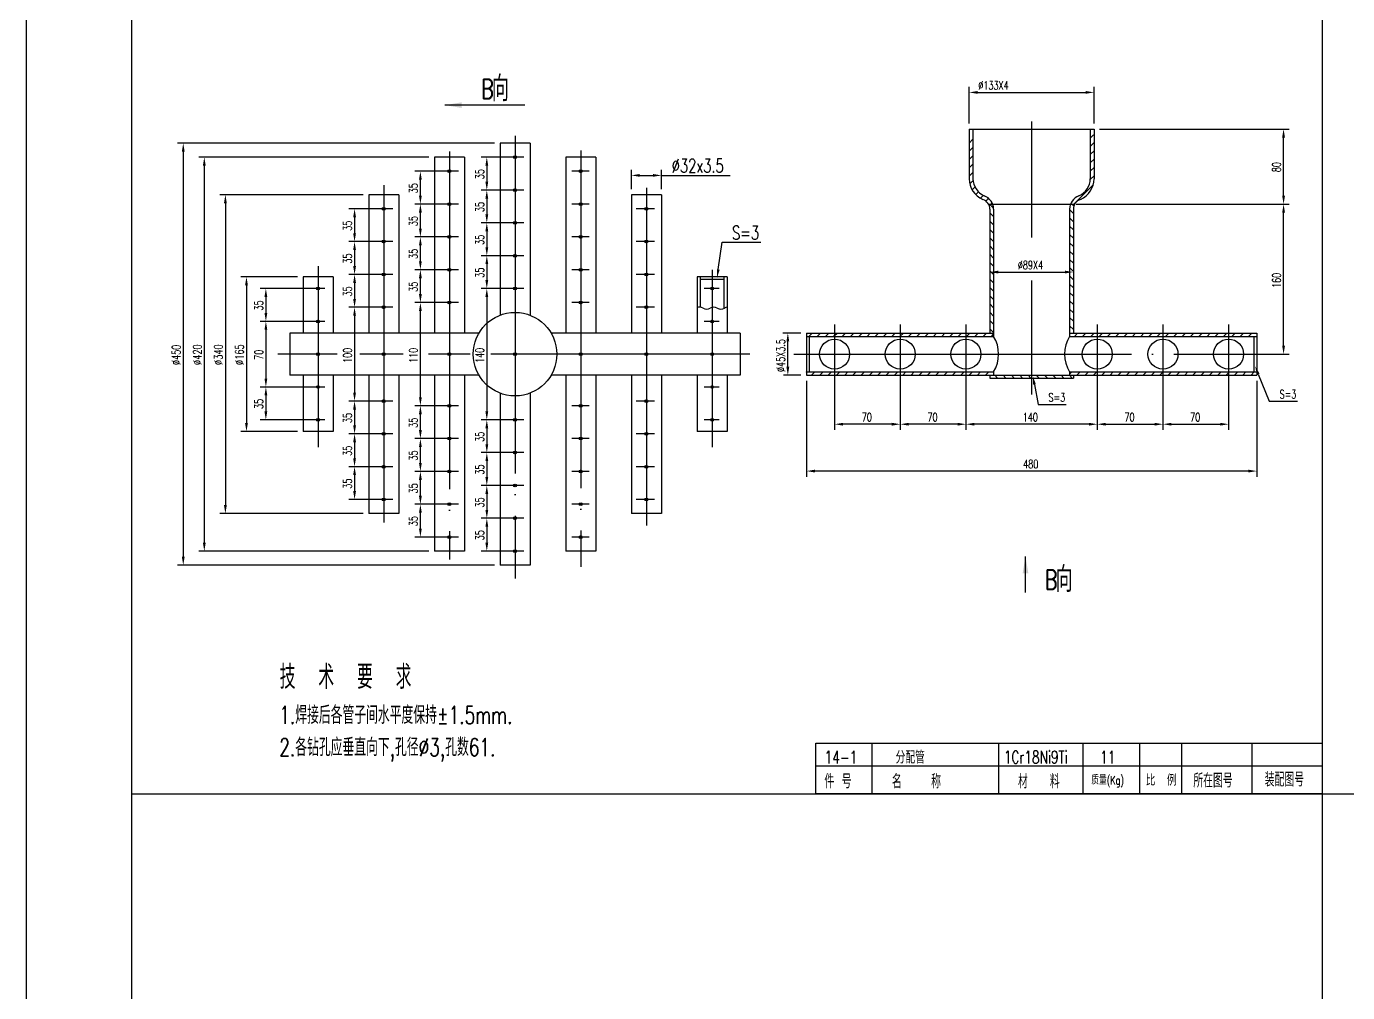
# Model space of a CAD drawing. Extents: x 20656 to 35402, y 221 to 10388.
# Drawn here: x 28274 to 32029, y 3398 to 6146 of the extents above; entities that cross this region are included whole.
import ezdxf
from ezdxf.enums import TextEntityAlignment as Align

# ---------------------------------------------------------------- set-up
doc = ezdxf.new("R2010")
doc.units = 0
doc.header["$LTSCALE"] = 12
doc.linetypes.add('DASHDOT-L', pattern=[90, 80, -5, 0, -5])
doc.layers.get('0').update_dxf_attribs({"linetype": 'CONTINUOUS'})
for name, color, linetype in [('粗实线', 4, 'CONTINUOUS'), ('细实线', 7, 'CONTINUOUS'), ('长点划线', 1, 'DASHDOT-L')]:
    doc.layers.add(name, color=color, linetype=linetype)
doc.styles.add('HZ', font='romans.shx', dxfattribs={"width": 0.7, "height": 48, "bigfont": 'HLFSD.shx'})
doc.styles.add('ROMANS', font='ROMANS', dxfattribs={"width": 0.7, "height": 6})

msp = doc.modelspace()

# ---------------------------------------------------------------- linework, layer by layer
for p, q in [((31957.8, 281.3), (31957.8, 7645.6)), ((28573.8, 3963.3), (35341.8, 3963.3))]:
    msp.add_line(p, q)
at = {"color": 7, "linetype": 'Continuous'}
for p, q in [((30953.6, 5869.7), (30953.6, 5974)), ((31308.3, 5869.7), (31308.3, 5974)), ((30977.6, 5958), (31284.3, 5958)), ((29690.1, 5921.8), (29462.8, 5921.8)), ((31324.3, 5853.7), (31863.1, 5853.7)), ((31847.1, 5664.3), (31847.1, 5829.7)), ((29604, 5813.7), (28703.5, 5813.7)), ((28719.5, 5789.7), (28719.5, 4637.7)), ((29417.3, 5773.7), (28763.4, 5773.7)), ((28779.4, 5749.7), (28779.4, 4677.7)), ((29646.7, 5773.7), (29566.4, 5773.7)), ((29582.4, 5749.7), (29582.4, 5704.3)), ((29460, 5733.7), (29377.6, 5733.7)), ((29393.6, 5664.3), (29393.6, 5709.7)), ((29993.3, 5683), (29993.3, 5738)), ((30017.3, 5722), (30054.7, 5722)), ((30078.7, 5683), (30078.7, 5738)), ((30078.7, 5722), (30273.9, 5722)), ((29646.7, 5680.3), (29566.4, 5680.3)), ((29230.7, 5667), (28823.3, 5667)), ((28839.3, 5643), (28839.3, 4784.3)), ((29460, 5640.3), (29377.6, 5640.3)), ((29582.4, 5656.3), (29582.4, 5611)), ((31257.6, 5640.3), (31863.1, 5640.3)), ((31269.3, 5640.3), (31863.1, 5640.3)), ((29269.3, 5627), (29190.5, 5627)), ((29206.5, 5603), (29206.5, 5557.7)), ((29393.6, 5571), (29393.6, 5616.3)), ((31847.1, 5237.7), (31847.1, 5616.3)), ((29646.7, 5587), (29566.4, 5587)), ((29582.4, 5563), (29582.4, 5517.7)), ((29273.3, 5533.7), (29190.5, 5533.7)), ((29460, 5547), (29377.6, 5547)), ((29393.6, 5477.7), (29393.6, 5523)), ((30240.3, 5454.3), (30251.5, 5531.7)), ((30251.5, 5531.7), (30361.1, 5531.7)), ((29206.5, 5509.7), (29206.5, 5464.3)), ((29646.7, 5493.7), (29566.4, 5493.7)), ((29646.7, 5493.7), (29566.4, 5493.7)), ((29460, 5453.7), (29377.6, 5453.7)), ((29582.4, 5469.7), (29582.4, 5424.3)), ((31036.3, 5447.1), (31225.6, 5447.1)), ((29044, 5433.7), (28883.3, 5433.7)), ((28899.3, 5409.7), (28899.3, 5017.7)), ((29273.3, 5440.3), (29190.5, 5440.3)), ((29206.5, 5416.3), (29206.5, 5371)), ((29393.6, 5384.3), (29393.6, 5429.7)), ((29082.7, 5400.3), (28938.4, 5400.3)), ((28954.4, 5376.3), (28954.4, 5331)), ((29646.7, 5400.3), (29566.4, 5400.3)), ((29582.4, 5376.3), (29582.4, 5051)), ((29273.3, 5347), (29190.5, 5347)), ((29460, 5360.3), (29377.6, 5360.3)), ((29393.6, 5091), (29393.6, 5336.3)), ((29086.7, 5307), (28938.4, 5307)), ((29206.5, 5323), (29206.5, 5104.3)), ((28954.4, 5283), (28954.4, 5144.3)), ((30474.9, 5273.7), (30423.7, 5273.7)), ((30438, 5177.7), (30438, 5249.7)), ((30570.9, 5197.7), (30570.9, 4998.5)), ((30757.6, 5197.7), (30757.6, 4998.5)), ((30757.6, 5197.7), (30757.6, 4998.5)), ((30944.3, 5197.7), (30944.3, 4998.5)), ((30944.3, 5197.7), (30944.3, 4998.5)), ((31317.6, 5197.7), (31317.6, 4998.5)), ((31317.6, 5197.7), (31317.6, 4998.5)), ((31504.3, 5197.7), (31504.3, 4998.5)), ((31504.3, 5197.7), (31504.3, 4998.5)), ((31690.9, 5197.7), (31690.9, 4998.5)), ((31786.9, 5213.7), (31863.1, 5213.7)), ((30474.9, 5153.7), (30426, 5153.7)), ((31775.1, 5157), (31806.3, 5079.8)), ((29086.7, 5120.3), (28938.4, 5120.3)), ((30490.9, 5137.7), (30490.9, 4865.2)), ((31138.8, 5127.8), (31149.4, 5070.7)), ((31770.9, 5137.7), (31770.9, 4865.2)), ((28954.4, 5096.3), (28954.4, 5051)), ((29273.3, 5080.3), (29190.5, 5080.3)), ((31149.4, 5070.7), (31229.4, 5070.7)), ((31806.3, 5079.8), (31886.3, 5079.8)), ((29206.5, 5056.3), (29206.5, 5011)), ((29460, 5067), (29377.6, 5067)), ((29460, 5067), (29377.6, 5067)), ((29393.6, 4997.7), (29393.6, 5043)), ((29086.7, 5027), (28938.4, 5027)), ((29646.7, 5027), (29566.4, 5027)), ((29582.4, 5003), (29582.4, 4957.7)), ((30733.6, 5014.5), (30594.9, 5014.5)), ((30920.3, 5014.5), (30781.6, 5014.5)), ((31293.6, 5014.5), (30968.3, 5014.5)), ((31341.6, 5014.5), (31480.3, 5014.5)), ((31528.3, 5014.5), (31666.9, 5014.5)), ((29044, 4993.7), (28883.3, 4993.7)), ((29273.3, 4987), (29190.5, 4987)), ((29206.5, 4963), (29206.5, 4917.7)), ((29460, 4973.7), (29377.6, 4973.7)), ((29460, 4973.7), (29377.6, 4973.7)), ((29393.6, 4904.3), (29393.6, 4949.7)), ((29646.7, 4933.7), (29566.4, 4933.7)), ((29273.3, 4893.7), (29190.5, 4893.7)), ((29582.4, 4909.7), (29582.4, 4864.3)), ((29206.5, 4869.7), (29206.5, 4824.3)), ((29460, 4880.3), (29377.6, 4880.3)), ((29460, 4880.3), (29377.6, 4880.3)), ((29393.6, 4811), (29393.6, 4856.3)), ((31746.9, 4881.2), (30514.9, 4881.2)), ((29646.7, 4840.3), (29566.4, 4840.3)), ((29582.4, 4816.3), (29582.4, 4771)), ((29273.3, 4800.3), (29190.5, 4800.3)), ((29460, 4787), (29377.6, 4787)), ((29460, 4787), (29377.6, 4787)), ((29230.7, 4760.3), (28823.3, 4760.3)), ((29393.6, 4717.7), (29393.6, 4763)), ((29646.7, 4747), (29566.4, 4747)), ((29582.4, 4723), (29582.4, 4677.7)), ((29460, 4693.7), (29377.6, 4693.7)), ((29417.3, 4653.7), (28763.4, 4653.7)), ((29646.7, 4653.7), (29566.4, 4653.7)), ((31113.6, 4536), (31113.6, 4638.6)), ((29604, 4613.7), (28703.5, 4613.7)), ((30517.8, 4107.3), (31957.8, 4107.3))]:
    msp.add_line(p, q, dxfattribs=at)
at = {"color": 7}
for p, q in [((30953.6, 5837.7), (30953.6, 5837.7)), ((30953.6, 5814.1), (30964.3, 5824.8)), ((31297.6, 5828.1), (31307.2, 5837.7)), ((30953.6, 5790.5), (30964.3, 5801.2)), ((31297.6, 5804.5), (31308.3, 5815.2)), ((31297.6, 5781), (31308.3, 5791.6)), ((30953.6, 5766.9), (30964.3, 5777.6)), ((30953.6, 5743.4), (30964.3, 5754)), ((31297.6, 5757.4), (31308.3, 5768.1)), ((30953.6, 5719.8), (30964.3, 5730.5)), ((31297.6, 5733.8), (31308.3, 5744.5)), ((31297.6, 5710.2), (31308.3, 5720.9)), ((30955.3, 5697.9), (30964.6, 5707.2)), ((30962, 5681), (30969.8, 5688.9)), ((30972.1, 5667.6), (30979.7, 5675.1)), ((31251.3, 5640.3), (31305.8, 5694.8)), ((30985.4, 5657.3), (30993.3, 5665.2)), ((31000.9, 5649.2), (31008.5, 5656.8)), ((31022.9, 5628.6), (31011.1, 5640.3)), ((31015.6, 5640.3), (31018.9, 5643.6)), ((31251.3, 5635.9), (31246.8, 5640.3)), ((31022.9, 5605), (31012.3, 5615.6)), ((31249.6, 5614), (31238.9, 5624.7)), ((31249.6, 5590.4), (31238.9, 5601.1)), ((31022.9, 5581.4), (31012.3, 5592.1)), ((31022.9, 5557.8), (31012.3, 5568.5)), ((31249.6, 5566.9), (31238.9, 5577.5)), ((31022.9, 5534.3), (31012.3, 5544.9)), ((31022.9, 5510.7), (31012.3, 5521.4)), ((31249.6, 5543.3), (31238.9, 5554)), ((31249.6, 5519.7), (31238.9, 5530.4)), ((31022.9, 5487.1), (31012.3, 5497.8)), ((31249.6, 5496.2), (31238.9, 5506.8)), ((31249.6, 5472.6), (31238.9, 5483.3)), ((31022.9, 5463.5), (31012.3, 5474.2)), ((31022.9, 5440), (31012.3, 5450.6)), ((31249.6, 5449), (31238.9, 5459.7)), ((31022.9, 5416.4), (31012.3, 5427.1)), ((31249.6, 5425.4), (31238.9, 5436.1)), ((31249.6, 5401.9), (31238.9, 5412.5)), ((31022.9, 5392.8), (31012.3, 5403.5)), ((31022.9, 5369.3), (31012.3, 5379.9)), ((31249.6, 5378.3), (31238.9, 5389)), ((31022.9, 5345.7), (31012.3, 5356.4)), ((31022.9, 5322.1), (31012.3, 5332.8)), ((31249.6, 5354.7), (31238.9, 5365.4)), ((31249.6, 5331.2), (31238.9, 5341.8)), ((31022.9, 5298.6), (31012.3, 5309.2)), ((31249.6, 5307.6), (31238.9, 5318.3)), ((30498.1, 5264.3), (30507.5, 5273.7)), ((30521.7, 5264.3), (30531.1, 5273.7)), ((30545.3, 5264.3), (30554.6, 5273.7)), ((30568.9, 5264.3), (30570.9, 5266.4)), ((30570.9, 5266.4), (30578.2, 5273.7)), ((30592.4, 5264.3), (30601.8, 5273.7)), ((30616, 5264.3), (30625.3, 5273.7)), ((30639.6, 5264.3), (30648.9, 5273.7)), ((30663.1, 5264.3), (30672.5, 5273.7)), ((30686.7, 5264.3), (30696, 5273.7)), ((30710.3, 5264.3), (30719.6, 5273.7)), ((30733.9, 5264.3), (30743.2, 5273.7)), ((30757.4, 5264.3), (30757.6, 5264.5)), ((30757.6, 5264.5), (30766.8, 5273.7)), ((30781, 5264.3), (30790.3, 5273.7)), ((30804.6, 5264.3), (30813.9, 5273.7)), ((30828.1, 5264.3), (30837.5, 5273.7)), ((30851.7, 5264.3), (30861, 5273.7)), ((30875.3, 5264.3), (30884.6, 5273.7)), ((30898.8, 5264.3), (30908.2, 5273.7)), ((30922.4, 5264.3), (30931.7, 5273.7)), ((30946, 5264.3), (30955.3, 5273.7)), ((30969.6, 5264.3), (30978.9, 5273.7)), ((30993.1, 5264.3), (31002.5, 5273.7)), ((31022.9, 5275), (31012.3, 5285.7)), ((31016.7, 5264.3), (31022.9, 5270.6)), ((31249.6, 5284), (31238.9, 5294.7)), ((31252.4, 5264.3), (31261.7, 5273.7)), ((31276, 5264.3), (31285.3, 5273.7)), ((31299.5, 5264.3), (31308.9, 5273.7)), ((31323.1, 5264.3), (31332.4, 5273.7)), ((31346.7, 5264.3), (31356, 5273.7)), ((31370.2, 5264.3), (31379.6, 5273.7)), ((31393.8, 5264.3), (31403.2, 5273.7)), ((31417.4, 5264.3), (31426.7, 5273.7)), ((31441, 5264.3), (31450.3, 5273.7)), ((31464.5, 5264.3), (31473.9, 5273.7)), ((31488.1, 5264.3), (31497.4, 5273.7)), ((31511.7, 5264.3), (31521, 5273.7)), ((31535.2, 5264.3), (31544.6, 5273.7)), ((31558.8, 5264.3), (31568.1, 5273.7)), ((31582.4, 5264.3), (31591.7, 5273.7)), ((31606, 5264.3), (31615.3, 5273.7)), ((31629.5, 5264.3), (31638.9, 5273.7)), ((31653.1, 5264.3), (31662.4, 5273.7)), ((31676.7, 5264.3), (31686, 5273.7)), ((31700.2, 5264.3), (31709.6, 5273.7)), ((31723.8, 5264.3), (31733.1, 5273.7)), ((31747.4, 5264.3), (31756.7, 5273.7)), ((31770.9, 5264.3), (31770.9, 5264.3)), ((30490.9, 5162.9), (30491.1, 5163)), ((30505.3, 5153.7), (30514.7, 5163)), ((30528.9, 5153.7), (30538.2, 5163)), ((30552.5, 5153.7), (30561.8, 5163)), ((30576, 5153.7), (30585.4, 5163)), ((30599.6, 5153.7), (30608.9, 5163)), ((30623.2, 5153.7), (30632.5, 5163)), ((30646.8, 5153.7), (30656.1, 5163)), ((30670.3, 5153.7), (30679.7, 5163)), ((30693.9, 5153.7), (30703.2, 5163)), ((30717.5, 5153.7), (30726.8, 5163)), ((30741, 5153.7), (30750.4, 5163)), ((30764.6, 5153.7), (30773.9, 5163)), ((30788.2, 5153.7), (30797.5, 5163)), ((30811.7, 5153.7), (30821.1, 5163)), ((30835.3, 5153.7), (30844.7, 5163)), ((30858.9, 5153.7), (30868.2, 5163)), ((30882.5, 5153.7), (30891.8, 5163)), ((30906, 5153.7), (30915.4, 5163)), ((30929.6, 5153.7), (30938.9, 5163)), ((30953.2, 5153.7), (30962.5, 5163)), ((30976.7, 5153.7), (30986.1, 5163)), ((31000.3, 5153.7), (31009.6, 5163)), ((31034.4, 5145.7), (31026.4, 5153.7)), ((31058, 5145.7), (31050, 5153.7)), ((31081.5, 5145.7), (31073.5, 5153.7)), ((31105.1, 5145.7), (31097.1, 5153.7)), ((31128.7, 5145.7), (31120.7, 5153.7)), ((31152.3, 5145.7), (31144.3, 5153.7)), ((31175.8, 5145.7), (31167.8, 5153.7)), ((31199.4, 5145.7), (31191.4, 5153.7)), ((31223, 5145.7), (31215, 5153.7)), ((31246.5, 5145.7), (31238.5, 5153.7)), ((31238.9, 5156.6), (31245.3, 5163)), ((31259.6, 5153.7), (31268.9, 5163)), ((31283.2, 5153.7), (31292.5, 5163)), ((31306.7, 5153.7), (31316.1, 5163)), ((31330.3, 5153.7), (31339.6, 5163)), ((31353.9, 5153.7), (31363.2, 5163)), ((31377.4, 5153.7), (31386.8, 5163)), ((31401, 5153.7), (31410.3, 5163)), ((31424.6, 5153.7), (31433.9, 5163)), ((31448.1, 5153.7), (31457.5, 5163)), ((31471.7, 5153.7), (31481, 5163)), ((31495.3, 5153.7), (31504.3, 5162.7)), ((31504.3, 5162.7), (31504.6, 5163)), ((31518.9, 5153.7), (31528.2, 5163)), ((31542.4, 5153.7), (31551.8, 5163)), ((31566, 5153.7), (31575.3, 5163)), ((31589.6, 5153.7), (31598.9, 5163)), ((31613.1, 5153.7), (31622.5, 5163)), ((31636.7, 5153.7), (31646, 5163)), ((31660.3, 5153.7), (31669.6, 5163)), ((31683.8, 5153.7), (31690.9, 5160.8)), ((31690.9, 5160.8), (31693.2, 5163)), ((31707.4, 5153.7), (31716.7, 5163)), ((31731, 5153.7), (31740.3, 5163)), ((31754.6, 5153.7), (31763.9, 5163))]:
    msp.add_line(p, q, dxfattribs=at)
at = {"color": 4, "linetype": 'Continuous'}
for p, q in [((30517.8, 3963.3), (30517.8, 4107.3)), ((30677.8, 3963.3), (30677.8, 4107.3)), ((31037.8, 3963.3), (31037.8, 4107.3)), ((31277.8, 3963.3), (31277.8, 4107.3)), ((31277.8, 3963.3), (31277.8, 4107.3)), ((31437.8, 4107.3), (31437.8, 3963.3)), ((31437.8, 4107.3), (31437.8, 3963.3)), ((31557.8, 3963.3), (31557.8, 4107.3)), ((31557.8, 3963.3), (31557.8, 4107.3)), ((31757.8, 3963.3), (31757.8, 4107.3)), ((31757.8, 3963.3), (31757.8, 4107.3))]:
    msp.add_line(p, q, dxfattribs=at)
at = {"color": 7, "linetype": 'Continuous'}
for points in [[(30977.6, 5962), (30977.6, 5954), (30953.6, 5958)], [(31284.3, 5962), (31284.3, 5954), (31308.3, 5958)], [(29462.8, 5921.8), (29510.8, 5913.8), (29510.8, 5929.8)], [(31843.1, 5829.7), (31851.1, 5829.7), (31847.1, 5853.7)], [(28715.5, 5789.7), (28723.5, 5789.7), (28719.5, 5813.7)], [(28775.4, 5749.7), (28783.4, 5749.7), (28779.4, 5773.7)], [(29578.4, 5749.7), (29586.4, 5749.7), (29582.4, 5773.7)], [(29389.6, 5709.7), (29397.6, 5709.7), (29393.6, 5733.7)], [(30017.3, 5726), (30017.3, 5718), (29993.3, 5722)], [(30054.7, 5726), (30054.7, 5718), (30078.7, 5722)], [(29578.4, 5704.3), (29586.4, 5704.3), (29582.4, 5680.3)], [(29578.4, 5656.3), (29586.4, 5656.3), (29582.4, 5680.3)], [(28835.3, 5643), (28843.3, 5643), (28839.3, 5667)], [(29389.6, 5664.3), (29397.6, 5664.3), (29393.6, 5640.3)], [(29389.6, 5616.3), (29397.6, 5616.3), (29393.6, 5640.3)], [(31843.1, 5664.3), (31851.1, 5664.3), (31847.1, 5640.3)], [(31843.1, 5616.3), (31851.1, 5616.3), (31847.1, 5640.3)], [(29202.5, 5603), (29210.5, 5603), (29206.5, 5627)], [(29578.4, 5611), (29586.4, 5611), (29582.4, 5587)], [(29389.6, 5571), (29397.6, 5571), (29393.6, 5547)], [(29578.4, 5563), (29586.4, 5563), (29582.4, 5587)], [(29202.5, 5557.7), (29210.5, 5557.7), (29206.5, 5533.7)], [(29202.5, 5509.7), (29210.5, 5509.7), (29206.5, 5533.7)], [(29389.6, 5523), (29397.6, 5523), (29393.6, 5547)], [(29578.4, 5517.7), (29586.4, 5517.7), (29582.4, 5493.7)], [(29578.4, 5469.7), (29586.4, 5469.7), (29582.4, 5493.7)], [(29202.5, 5464.3), (29210.5, 5464.3), (29206.5, 5440.3)], [(29389.6, 5477.7), (29397.6, 5477.7), (29393.6, 5453.7)], [(29389.6, 5429.7), (29397.6, 5429.7), (29393.6, 5453.7)], [(30244.3, 5453.7), (30236.9, 5430.5), (30236.4, 5454.9)], [(31036.3, 5451.1), (31036.3, 5443.1), (31012.3, 5447.1)], [(31225.6, 5451.1), (31225.6, 5443.1), (31249.6, 5447.1)], [(28895.3, 5409.7), (28903.3, 5409.7), (28899.3, 5433.7)], [(29202.5, 5416.3), (29210.5, 5416.3), (29206.5, 5440.3)], [(29578.4, 5424.3), (29586.4, 5424.3), (29582.4, 5400.3)], [(28950.4, 5376.3), (28958.4, 5376.3), (28954.4, 5400.3)], [(29202.5, 5371), (29210.5, 5371), (29206.5, 5347)], [(29389.6, 5384.3), (29397.6, 5384.3), (29393.6, 5360.3)], [(29578.4, 5376.3), (29586.4, 5376.3), (29582.4, 5400.3)], [(29202.5, 5323), (29210.5, 5323), (29206.5, 5347)], [(29389.6, 5336.3), (29397.6, 5336.3), (29393.6, 5360.3)], [(28950.4, 5331), (28958.4, 5331), (28954.4, 5307)], [(28950.4, 5283), (28958.4, 5283), (28954.4, 5307)], [(30434, 5249.7), (30442, 5249.7), (30438, 5273.7)], [(31843.1, 5237.7), (31851.1, 5237.7), (31847.1, 5213.7)], [(30434, 5177.7), (30442, 5177.7), (30438, 5153.7)], [(31134.9, 5127.1), (31134.5, 5151.4), (31142.8, 5128.6)], [(31771.4, 5155.5), (31766.2, 5179.2), (31778.9, 5158.5)], [(28950.4, 5144.3), (28958.4, 5144.3), (28954.4, 5120.3)], [(28950.4, 5096.3), (28958.4, 5096.3), (28954.4, 5120.3)], [(29202.5, 5104.3), (29210.5, 5104.3), (29206.5, 5080.3)], [(29202.5, 5056.3), (29210.5, 5056.3), (29206.5, 5080.3)], [(29389.6, 5091), (29397.6, 5091), (29393.6, 5067)], [(28950.4, 5051), (28958.4, 5051), (28954.4, 5027)], [(29389.6, 5043), (29397.6, 5043), (29393.6, 5067)], [(29578.4, 5051), (29586.4, 5051), (29582.4, 5027)], [(28895.3, 5017.7), (28903.3, 5017.7), (28899.3, 4993.7)], [(29202.5, 5011), (29210.5, 5011), (29206.5, 4987)], [(29389.6, 4997.7), (29397.6, 4997.7), (29393.6, 4973.7)], [(29578.4, 5003), (29586.4, 5003), (29582.4, 5027)], [(30594.9, 5018.5), (30594.9, 5010.5), (30570.9, 5014.5)], [(30733.6, 5018.5), (30733.6, 5010.5), (30757.6, 5014.5)], [(30781.6, 5018.5), (30781.6, 5010.5), (30757.6, 5014.5)], [(30920.3, 5018.5), (30920.3, 5010.5), (30944.3, 5014.5)], [(30968.3, 5018.5), (30968.3, 5010.5), (30944.3, 5014.5)], [(31293.6, 5018.5), (31293.6, 5010.5), (31317.6, 5014.5)], [(31341.6, 5018.5), (31341.6, 5010.5), (31317.6, 5014.5)], [(31480.3, 5018.5), (31480.3, 5010.5), (31504.3, 5014.5)], [(31528.3, 5018.5), (31528.3, 5010.5), (31504.3, 5014.5)], [(31666.9, 5018.5), (31666.9, 5010.5), (31690.9, 5014.5)], [(29202.5, 4963), (29210.5, 4963), (29206.5, 4987)], [(29389.6, 4949.7), (29397.6, 4949.7), (29393.6, 4973.7)], [(29578.4, 4957.7), (29586.4, 4957.7), (29582.4, 4933.7)], [(29578.4, 4909.7), (29586.4, 4909.7), (29582.4, 4933.7)], [(29202.5, 4917.7), (29210.5, 4917.7), (29206.5, 4893.7)], [(29202.5, 4869.7), (29210.5, 4869.7), (29206.5, 4893.7)], [(29389.6, 4904.3), (29397.6, 4904.3), (29393.6, 4880.3)], [(30514.9, 4885.2), (30514.9, 4877.2), (30490.9, 4881.2)], [(31746.9, 4885.2), (31746.9, 4877.2), (31770.9, 4881.2)], [(29389.6, 4856.3), (29397.6, 4856.3), (29393.6, 4880.3)], [(29578.4, 4864.3), (29586.4, 4864.3), (29582.4, 4840.3)], [(29202.5, 4824.3), (29210.5, 4824.3), (29206.5, 4800.3)], [(29389.6, 4811), (29397.6, 4811), (29393.6, 4787)], [(29578.4, 4816.3), (29586.4, 4816.3), (29582.4, 4840.3)], [(28835.3, 4784.3), (28843.3, 4784.3), (28839.3, 4760.3)], [(29389.6, 4763), (29397.6, 4763), (29393.6, 4787)], [(29578.4, 4771), (29586.4, 4771), (29582.4, 4747)], [(29578.4, 4723), (29586.4, 4723), (29582.4, 4747)], [(29389.6, 4717.7), (29397.6, 4717.7), (29393.6, 4693.7)], [(28775.4, 4677.7), (28783.4, 4677.7), (28779.4, 4653.7)], [(29578.4, 4677.7), (29586.4, 4677.7), (29582.4, 4653.7)], [(28715.5, 4637.7), (28723.5, 4637.7), (28719.5, 4613.7)], [(31113.6, 4638.6), (31105.6, 4590.6), (31121.6, 4590.6)]]:
    msp.add_solid(points, dxfattribs=at)
at = {"layer": '粗实线', "color": 4, "linetype": 'Continuous'}
for p, q in [((28573.8, 281.3), (28573.8, 10241.3)), ((30953.6, 5853.7), (30953.6, 5712.6)), ((30964.3, 5853.7), (30964.3, 5712.6)), ((31297.6, 5853.7), (31297.6, 5712.6)), ((29620, 5813.7), (29620, 5324.4)), ((29705.3, 5813.7), (29620, 5813.7)), ((29705.3, 5813.7), (29705.3, 5324.4)), ((29433.3, 5773.7), (29433.3, 5273.7)), ((29518.7, 5773.7), (29433.3, 5773.7)), ((29518.7, 5773.7), (29518.7, 5273.7)), ((29892, 5773.7), (29806.7, 5773.7)), ((29806.7, 5773.7), (29806.7, 5273.7)), ((29892, 5773.7), (29892, 5273.7)), ((29246.7, 5667), (29246.7, 5273.7)), ((29332, 5667), (29246.7, 5667)), ((29332, 5667), (29332, 5273.7)), ((29993.3, 5667), (29993.3, 5273.7)), ((30078.7, 5667), (29993.3, 5667)), ((30078.7, 5667), (30078.7, 5273.7)), ((31008.6, 5640.3), (31253.3, 5640.3)), ((31012.3, 5626), (31012.3, 5273.7)), ((31022.9, 5626), (31022.9, 5264.3)), ((31238.9, 5626), (31238.9, 5264.3)), ((31249.6, 5626), (31249.6, 5273.7)), ((29145.3, 5433.7), (29060, 5433.7)), ((29060, 5433.7), (29060, 5273.7)), ((29145.3, 5433.7), (29145.3, 5273.7)), ((30180, 5433.7), (30180, 5273.7)), ((30265.3, 5433.7), (30180, 5433.7)), ((30189.3, 5433.7), (30189.3, 5347.3)), ((30256, 5425.7), (30189.3, 5425.7)), ((30256, 5433.7), (30256, 5343.4)), ((30265.3, 5433.7), (30265.3, 5273.7)), ((29022.7, 5273.7), (29022.7, 5153.7)), ((29560.3, 5273.7), (29022.7, 5273.7)), ((30302.7, 5273.7), (29765, 5273.7)), ((30302.7, 5273.7), (30302.7, 5153.7)), ((30490.9, 5273.7), (30490.9, 5153.7)), ((30490.9, 5273.7), (31022.9, 5273.7)), ((30490.9, 5264.3), (31022.9, 5264.3)), ((30498.9, 5264.3), (30498.9, 5163)), ((31238.9, 5273.7), (31770.9, 5273.7)), ((31238.9, 5264.3), (31770.9, 5264.3)), ((31762.9, 5264.3), (31762.9, 5163)), ((31770.9, 5273.7), (31770.9, 5153.7)), ((29560.3, 5153.7), (29022.7, 5153.7)), ((29060, 5153.7), (29060, 4993.7)), ((29145.3, 5153.7), (29145.3, 4993.7)), ((29246.7, 5153.7), (29246.7, 4760.3)), ((29332, 5153.7), (29332, 4760.3)), ((29433.3, 5153.7), (29433.3, 4653.7)), ((29518.7, 5153.7), (29518.7, 4653.7)), ((30302.7, 5153.7), (29765, 5153.7)), ((29806.7, 5153.7), (29806.7, 4653.7)), ((29892, 5153.7), (29892, 4653.7)), ((29993.3, 5153.7), (29993.3, 4760.3)), ((30078.7, 5153.7), (30078.7, 4760.3)), ((30180, 5153.7), (30180, 4993.7)), ((30265.3, 5153.7), (30265.3, 4993.7)), ((30490.9, 5163), (31022.9, 5163)), ((30490.9, 5153.7), (31770.9, 5153.7)), ((31012.3, 5153.7), (31012.3, 5145.7)), ((31012.3, 5145.7), (31249.6, 5145.7)), ((31022.9, 5163), (31022.9, 5153.7)), ((31238.9, 5163), (31770.9, 5163)), ((31238.9, 5163), (31238.9, 5153.7)), ((31249.6, 5153.7), (31249.6, 5145.7)), ((29620, 5102.9), (29620, 4613.7)), ((29705.3, 5102.9), (29705.3, 4613.7)), ((29145.3, 4993.7), (29060, 4993.7)), ((30265.3, 4993.7), (30180, 4993.7)), ((29332, 4760.3), (29246.7, 4760.3)), ((30078.7, 4760.3), (29993.3, 4760.3)), ((29518.7, 4653.7), (29433.3, 4653.7)), ((29892, 4653.7), (29806.7, 4653.7)), ((29705.3, 4613.7), (29620, 4613.7)), ((30517.8, 4043.3), (31957.8, 4043.3))]:
    msp.add_line(p, q, dxfattribs=at)
at = {"layer": '粗实线'}
for p, q in [((30953.6, 5853.7), (31308.3, 5853.7)), ((31308.3, 5853.7), (31308.3, 5712.6)), ((31957.8, 3963.3), (30517.8, 3963.3))]:
    msp.add_line(p, q, dxfattribs=at)
for centre, radius in [((29662.7, 5773.7), 4), ((29476, 5733.7), 4), ((29849.3, 5733.7), 4), ((29662.7, 5680.3), 4), ((29476, 5640.3), 4), ((29849.3, 5640.3), 4), ((29289.3, 5627), 4), ((30036, 5627), 4), ((29662.7, 5587), 4), ((29289.3, 5533.7), 4), ((29476, 5547), 4), ((29849.3, 5547), 4), ((30036, 5533.7), 4), ((29662.7, 5493.7), 4), ((29476, 5453.7), 4), ((29849.3, 5453.7), 4), ((29289.3, 5440.3), 4), ((30036, 5440.3), 4), ((29102.7, 5400.3), 4), ((29662.7, 5400.3), 4), ((30222.7, 5400.3), 4), ((29289.3, 5347), 4), ((29476, 5360.3), 4), ((29849.3, 5360.3), 4), ((30036, 5347), 4), ((29102.7, 5307), 4), ((29662.7, 5213.7), 118.7), ((30222.7, 5307), 4), ((30570.9, 5213.7), 42.7), ((30757.6, 5213.7), 42.7), ((30944.3, 5213.7), 42.7), ((31317.6, 5213.7), 42.7), ((31504.3, 5213.7), 42.7), ((31690.9, 5213.7), 42.7), ((29102.7, 5213.7), 4), ((29289.3, 5213.7), 4), ((29476, 5213.7), 4), ((29662.7, 5213.7), 4), ((29849.3, 5213.7), 4), ((30036, 5213.7), 4), ((30222.7, 5213.7), 4), ((29102.7, 5120.3), 4), ((30222.7, 5120.3), 4), ((29289.3, 5080.3), 4), ((29476, 5067), 4), ((29849.3, 5067), 4), ((30036, 5080.3), 4), ((29102.7, 5027), 4), ((29662.7, 5027), 4), ((30222.7, 5027), 4), ((29289.3, 4987), 4), ((29476, 4973.7), 4), ((29849.3, 4973.7), 4), ((30036, 4987), 4), ((29662.7, 4933.7), 4), ((29289.3, 4893.7), 4), ((29476, 4880.3), 4), ((29849.3, 4880.3), 4), ((30036, 4893.7), 4), ((29662.7, 4840.3), 4), ((29289.3, 4800.3), 4), ((29476, 4787), 4), ((29849.3, 4787), 4), ((30036, 4800.3), 4), ((29662.7, 4747), 4), ((29476, 4693.7), 4), ((29849.3, 4693.7), 4), ((29662.7, 4653.7), 4)]:
    msp.add_circle(centre, radius, dxfattribs=at)
at = {"layer": '粗实线', "color": 4, "linetype": 'Continuous'}
for centre, radius, start, end in [((31017.6, 5712.6), 64, 180, 246.4206), ((31017.6, 5712.6), 53.3, 180, 246.4206), ((31244.3, 5712.6), 53.3, 293.5794, 360), ((31244.3, 5712.6), 64, 293.5794, 360), ((30982.9, 5626), 29.3, 360, 70.5304), ((30982.9, 5626), 40, 360, 70.5304), ((31278.9, 5626), 40, 109.4696, 180), ((31278.9, 5626), 29.3, 109.4696, 180)]:
    msp.add_arc(centre, radius, start, end, dxfattribs=at)
at = {"layer": '粗实线'}
for centre, start, end in [((30939, 5213.7), 328.8941, 31.1059), ((31322.9, 5213.7), 148.8941, 211.1059)]:
    msp.add_arc(centre, 98.1, start, end, dxfattribs=at)
at = {"layer": '细实线', "color": 7, "linetype": 'Continuous'}
msp.add_line((28273.8, 221.3), (28273.8, 10301.3), dxfattribs=at)
for centre, start, end in [((30186.9, 5329.1), 56.6015, 111.9837), ((30207.1, 5359.8), 236.6015, 303.3985), ((30227.4, 5329.1), 56.6015, 123.3985), ((30247.7, 5359.8), 236.6015, 303.3985), ((30267.9, 5329.1), 98.1966, 123.3985)]:
    msp.add_arc(centre, 18.4, start, end, dxfattribs=at)
at = {"layer": '长点划线'}
for p, q in [((31130.9, 5875.4), (31130.9, 5545.5)), ((29662.7, 5834.5), (29662.7, 4576.2)), ((29476, 5790.1), (29476, 4630.2)), ((29849.3, 5792.5), (29849.3, 4609.4)), ((29687.4, 5773.7), (29635.4, 5773.7)), ((29501.6, 5733.7), (29449.5, 5733.7)), ((29873.3, 5733.7), (29823.7, 5733.7)), ((29289.3, 5694.6), (29289.3, 4722.9)), ((29687.4, 5680.3), (29635.4, 5680.3)), ((30036, 5686.9), (30036, 4706)), ((29501.6, 5640.3), (29449.5, 5640.3)), ((29873.3, 5640.3), (29823.7, 5640.3)), ((29315.7, 5627), (29263.7, 5627)), ((30059.2, 5627), (30007.1, 5627)), ((29687.4, 5587), (29635.4, 5587)), ((29315.7, 5533.7), (29263.7, 5533.7)), ((29501.6, 5547), (29449.5, 5547)), ((29873.3, 5547), (29823.7, 5547)), ((30059.2, 5533.7), (30007.1, 5533.7)), ((29687.4, 5493.7), (29635.4, 5493.7)), ((29102.7, 5464.3), (29102.7, 4949.1)), ((29501.6, 5453.7), (29449.5, 5453.7)), ((29873.3, 5453.7), (29823.7, 5453.7)), ((30222.7, 5453.8), (30222.7, 4949.1)), ((29315.7, 5440.3), (29263.7, 5440.3)), ((30059.2, 5440.3), (30007.1, 5440.3)), ((31130.9, 5423.2), (31130.9, 5099.1)), ((29122.4, 5400.3), (29080.3, 5400.3)), ((29687.4, 5400.3), (29635.4, 5400.3)), ((30242.6, 5400.3), (30200.4, 5400.3)), ((29315.7, 5347), (29263.7, 5347)), ((29501.6, 5360.3), (29449.5, 5360.3)), ((29873.3, 5360.3), (29823.7, 5360.3)), ((30059.2, 5347), (30007.1, 5347)), ((29122.4, 5307), (29080.3, 5307)), ((30242.6, 5307), (30200.4, 5307)), ((30570.9, 5297.7), (30570.9, 5099.1)), ((30757.6, 5297.7), (30757.6, 5099.1)), ((30944.3, 5297.7), (30944.3, 5099.1)), ((31317.6, 5297.7), (31317.6, 5099.1)), ((31504.3, 5297.7), (31504.3, 5099.1)), ((31690.9, 5297.7), (31690.9, 5099.1)), ((29157.1, 5213.7), (28988.2, 5213.7)), ((29344.2, 5213.7), (29221.6, 5213.7)), ((29534.9, 5213.7), (29416.9, 5213.7)), ((30329.6, 5213.7), (29594, 5213.7)), ((30455, 5213.7), (31819.3, 5213.7)), ((29122.4, 5120.3), (29080.3, 5120.3)), ((30242.6, 5120.3), (30200.4, 5120.3)), ((29315.7, 5080.3), (29263.7, 5080.3)), ((30059.2, 5080.3), (30007.1, 5080.3)), ((29501.6, 5067), (29449.5, 5067)), ((29873.3, 5067), (29823.7, 5067)), ((29122.4, 5027), (29080.3, 5027)), ((29687.4, 5027), (29635.4, 5027)), ((30242.6, 5027), (30200.4, 5027)), ((29315.7, 4987), (29263.7, 4987)), ((29501.6, 4973.7), (29449.5, 4973.7)), ((29873.3, 4973.7), (29823.7, 4973.7)), ((30059.2, 4987), (30007.1, 4987)), ((29687.4, 4933.7), (29635.4, 4933.7)), ((29315.7, 4893.7), (29263.7, 4893.7)), ((30059.2, 4893.7), (30007.1, 4893.7)), ((29501.6, 4880.3), (29449.5, 4880.3)), ((29873.3, 4880.3), (29823.7, 4880.3)), ((29687.4, 4840.3), (29635.4, 4840.3)), ((29315.7, 4800.3), (29263.7, 4800.3)), ((29501.6, 4787), (29449.5, 4787)), ((29873.3, 4787), (29823.7, 4787)), ((30059.2, 4800.3), (30007.1, 4800.3)), ((29687.4, 4747), (29635.4, 4747)), ((29501.6, 4693.7), (29449.5, 4693.7)), ((29873.3, 4693.7), (29823.7, 4693.7)), ((29687.4, 4653.7), (29635.4, 4653.7))]:
    msp.add_line(p, q, dxfattribs=at)

# ---------------------------------------------------------------- texts
at = {"color": 7, "style": 'HZ', "width": 0.7}
for s, height, p in [('向', 72, (29596.9, 5933)), ('∅133X4', 24, (30979.4, 5966)), ('∅32x3.5', 38.8, (30108.1, 5730)), ('S=3', 38.8, (30279.6, 5539.7)), ('∅89X4', 24, (31091.7, 5455.1)), ('S=3', 24, (31835.9, 5087.8)), ('S=3', 24, (31179, 5078.7)), ('70', 24, (30648.3, 5022.5)), ('70', 24, (30834.9, 5022.5)), ('140', 24, (31105.7, 5022.5)), ('70', 24, (31394.9, 5022.5)), ('70', 24, (31581.6, 5022.5)), ('480', 24, (31106.9, 4889.2)), ('向', 72, (31199.3, 4537.5)), ('14-1', 36, (30542.6, 4049.5)), ('分配管', 36, (30744.4, 4049.5)), ('1Cr18Ni9Ti', 36, (31052, 4049.8)), ('11', 36, (31325.7, 4049.5))]:
    msp.add_text(s, height=height, dxfattribs=at).set_placement(p)
at = {"color": 7, "linetype": 'Continuous', "style": 'ROMANS', "width": 0.7}
for p in [(29583.6, 5939.8), (31186.1, 4544.3)]:
    msp.add_text('B', height=56, dxfattribs=at).set_placement(p, align=Align.CENTER)
at = {"color": 7, "style": 'HZ', "width": 0.7}
for s, p in [('80', (31839.1, 5731)), ('35', (29574.4, 5711)), ('35', (29385.6, 5671)), ('35', (29574.4, 5617.7)), ('35', (29385.6, 5577.7)), ('35', (29198.5, 5564.3)), ('35', (29574.4, 5524.3)), ('35', (29198.5, 5471)), ('35', (29385.6, 5484.3)), ('35', (29574.4, 5431)), ('35', (29385.6, 5391)), ('160', (31839.1, 5401.8)), ('35', (29198.5, 5377.7)), ('35', (28946.4, 5337.7)), ('∅450', (28711.5, 5182.9)), ('420', (28771.4, 5198.1)), ('340', (28831.3, 5198.1)), ('165', (28891.3, 5198.1)), ('70', (28946.4, 5197.7)), ('100', (29198.5, 5188.5)), ('110', (29385.6, 5188.5)), ('140', (29574.4, 5188.5)), ('∅45X3.5', (30430, 5162.9)), ('∅', (28771.4, 5182.9)), ('∅', (28831.3, 5182.9)), ('∅', (28891.3, 5182.9)), ('35', (28946.4, 5057.7)), ('35', (29198.5, 5017.7)), ('35', (29385.6, 5004.3)), ('35', (29574.4, 4964.3)), ('35', (29198.5, 4924.3)), ('35', (29385.6, 4911)), ('35', (29574.4, 4871)), ('35', (29198.5, 4831)), ('35', (29385.6, 4817.7)), ('35', (29574.4, 4777.7)), ('35', (29385.6, 4724.3)), ('35', (29574.4, 4684.3))]:
    msp.add_text(s, height=24, rotation=90, dxfattribs=at).set_placement(p)
at = {"color": 7, "linetype": 'Continuous', "style": 'HZ'}
for s, height, width, p in [('          技  术  要  求', 67.6, 0.7, (28641, 4262)), ('   1.焊接后各管子间水平度保持±1.5mm.', 50.44, 0.7, (28913.6, 4162.4)), ('   2.各钻孔应垂直向下,孔径%%C3,孔数61.', 50.44, 0.7, (28913.6, 4070.8)), ('件 号', 40, 0.75, (30541.8, 3979.3))]:
    msp.add_text(s, height=height, dxfattribs=dict(at, width=width)).set_placement(p)
at = {"style": 'HZ', "width": 0.7}
for s, height, p in [('名    称', 40, (30733.9, 3978.7)), ('材   料', 40, (31092.3, 3978.7)), ('质量(Kg)', 24, (31300.8, 3990.1)), ('所在图号', 40, (31590.5, 3981.4)), ('装配图号', 40, (31793.5, 3984.2))]:
    msp.add_text(s, height=height, dxfattribs=at).set_placement(p)
at = {"color": 7, "linetype": 'Continuous', "style": 'HZ', "width": 0.75}
msp.add_text('比  例', height=32, dxfattribs=at).set_placement((31499.2, 4004.3), align=Align.MIDDLE)

doc.saveas('drawing.dxf')
